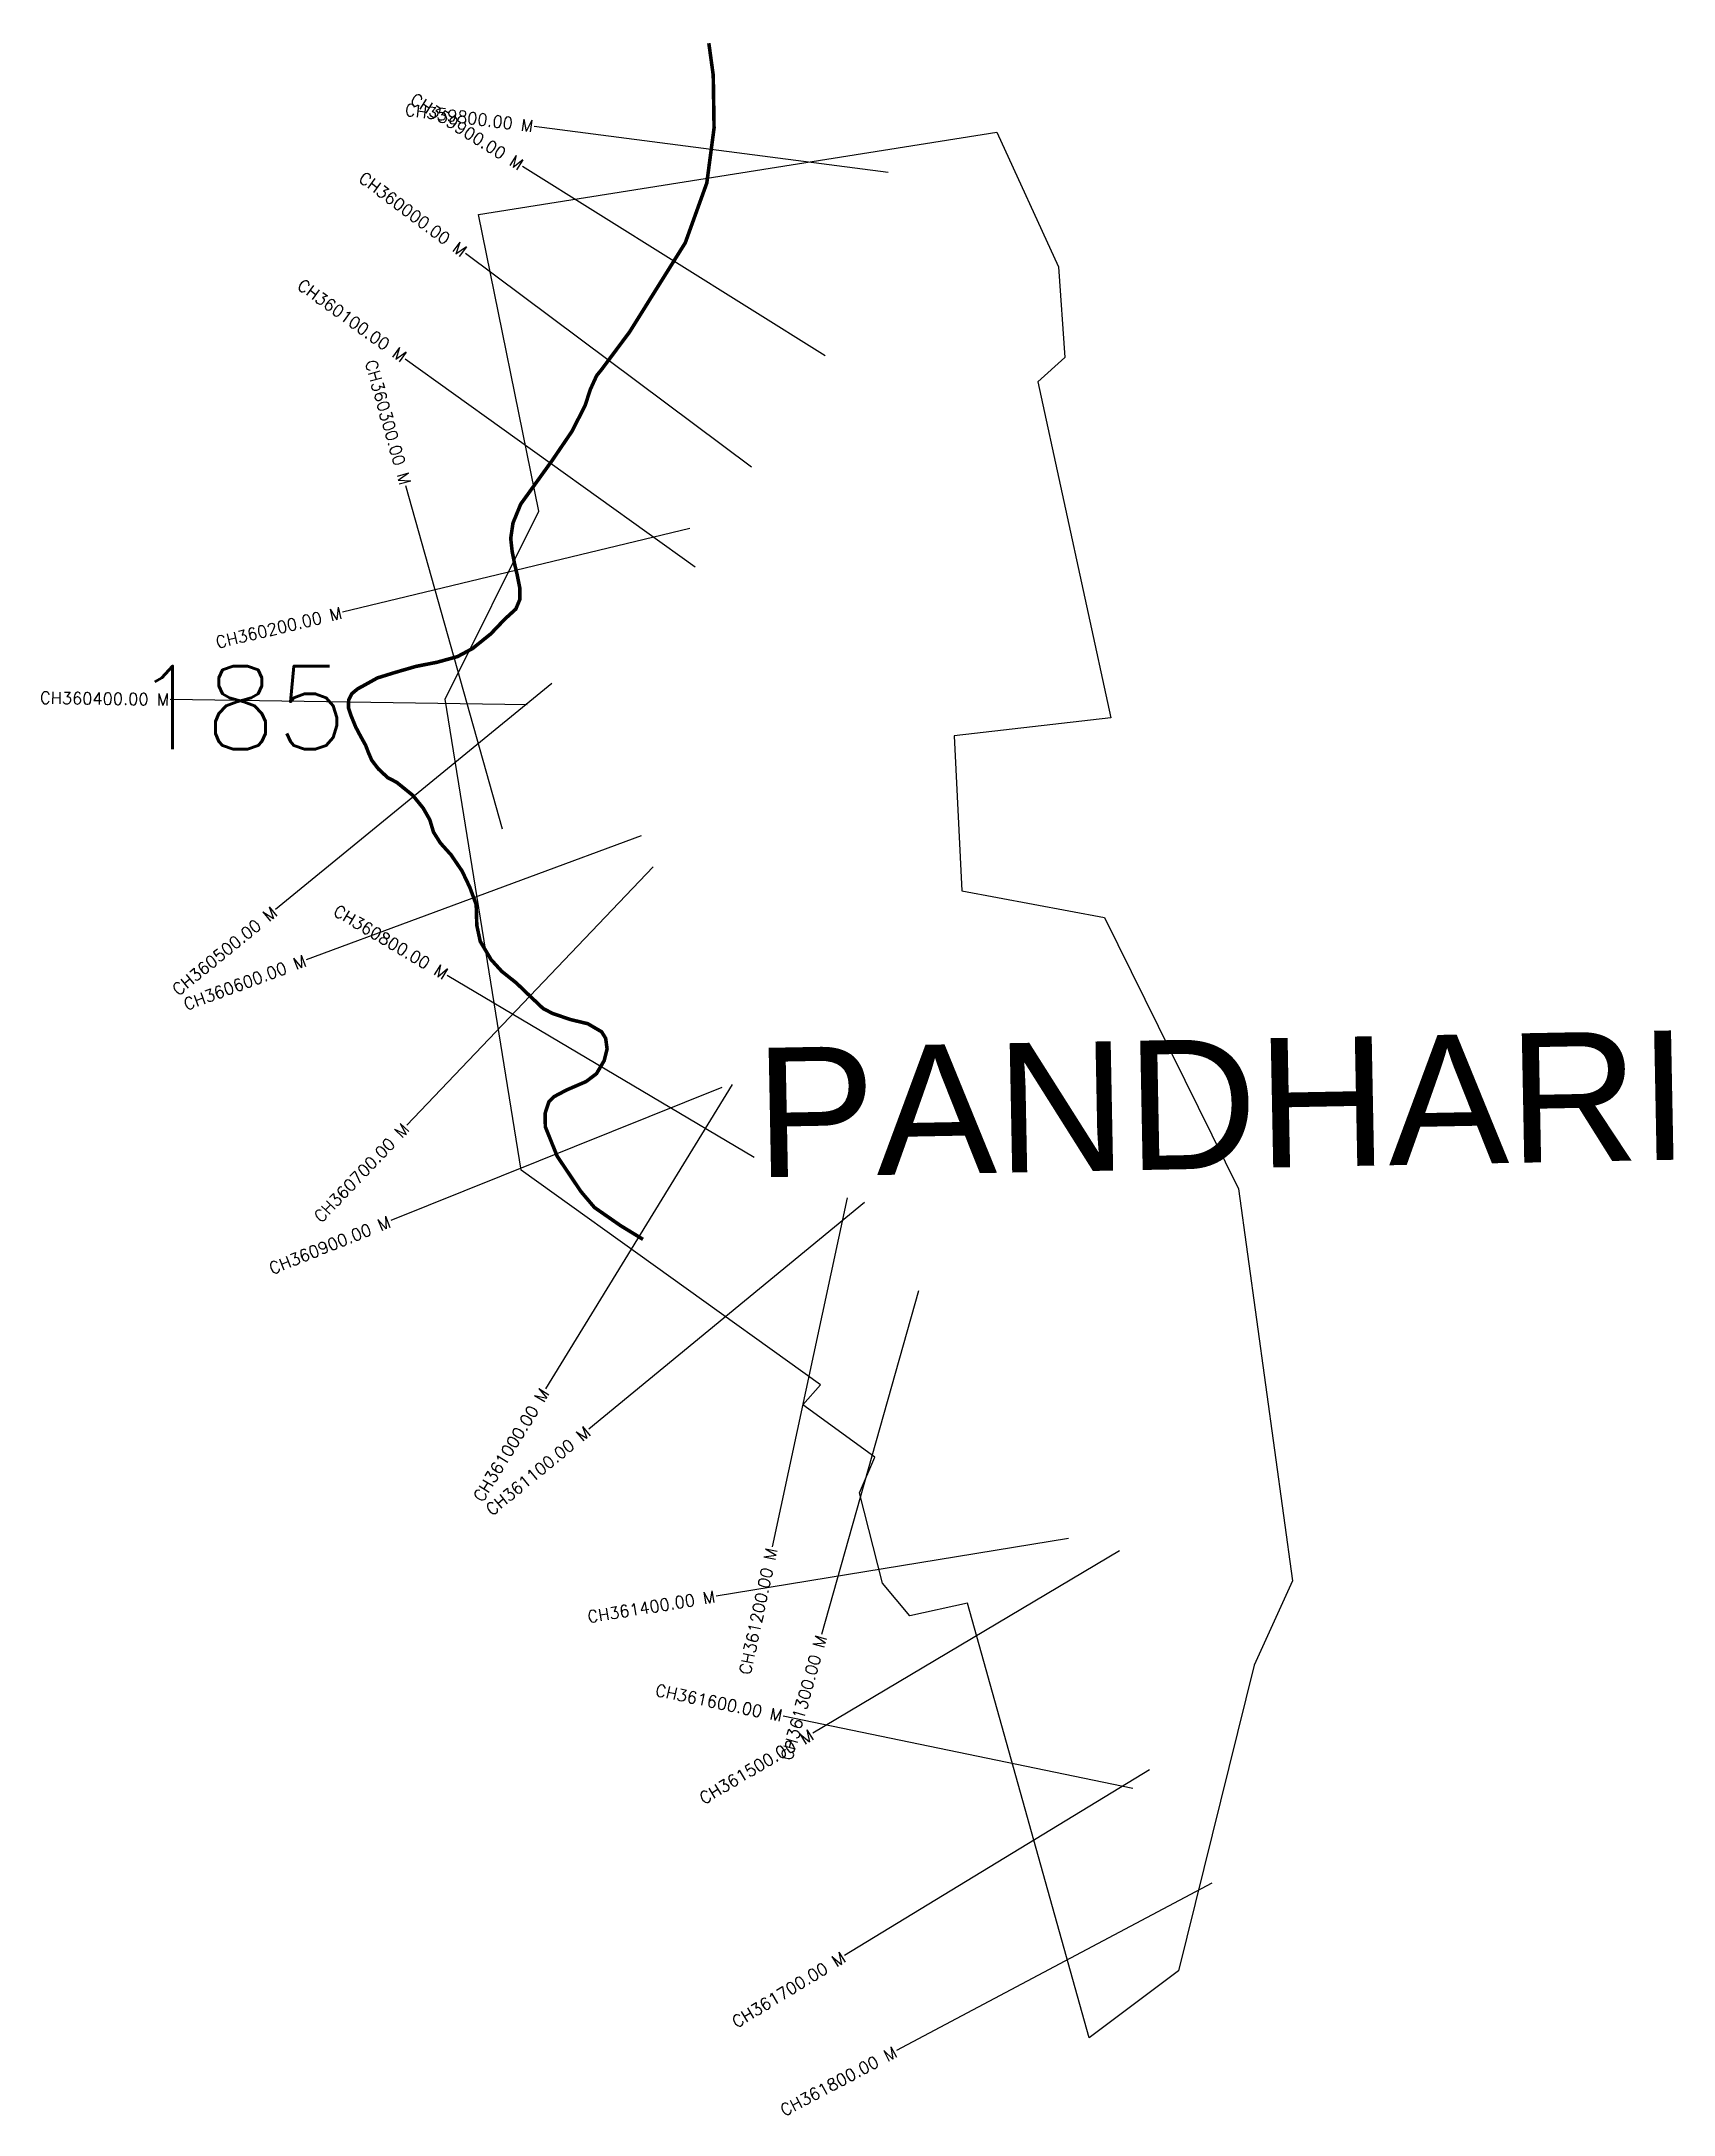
# Model space of a CAD drawing. Header units: metres. Extents: x 297059 to 298430, y 1972164 to 1973907.
import ezdxf
from ezdxf.enums import TextEntityAlignment as Align

# ---------------------------------------------------------------- set-up
doc = ezdxf.new("R2010")
doc.units = ezdxf.units.M
doc.header["$MEASUREMENT"] = 0
for name, color, linetype in [('CS', 134, 'Continuous'), ('CSMark', 6, 'Continuous'), ('NATURALLY PROTECTED', 3, 'Continuous'), ('VILLAGE NAME', 250, 'Continuous')]:
    doc.layers.add(name, color=color, linetype=linetype)
doc.styles.get("Standard").update_dxf_attribs({"font": 'simplex.shx'})

msp = doc.modelspace()

# ---------------------------------------------------------------- linework, layer by layer
at = {"color": 6, "flags": 128}
for points in [[(297918.8, 1973641), (297896, 1973620.6), (297957.4, 1973338), (297825.6, 1973323), (297832.2, 1973192.5), (297951.9, 1973170.3), (298064.5, 1972942.1), (298110.1, 1972612.6), (298077.7, 1972541.6), (298014.1, 1972284.6), (297939, 1972228.5), (297836.8, 1972593.7), (297788.5, 1972583.1), (297765.4, 1972610.7), (297746, 1972686.6), (297758.9, 1972716.4), (297698.5, 1972760.6), (297713.4, 1972777.3), (297461.8, 1972957.8), (297397.8, 1973353.8), (297476.6, 1973511.7), (297426, 1973761.1), (297861.6, 1973830.4), (297913.4, 1973717.1)], [(297913.4, 1973717.1), (297918.8, 1973641)]]:
    msp.add_lwpolyline(points, dxfattribs=at)
at = {"layer": 'CS'}
for p, q in [((297770.3, 1973796.5), (297472.8, 1973835.3)), ((297717.3, 1973642.5), (297463, 1973801.6)), ((297655.3, 1973548.9), (297414.9, 1973728.3)), ((297608, 1973464.6), (297364.4, 1973639.7)), ((297446.1, 1973244.4), (297364.9, 1973533.2)), ((297603.4, 1973497.1), (297311.7, 1973426.8)), ((297487.5, 1973366.9), (297255.3, 1973177)), ((297466.8, 1973348.9), (297166.8, 1973353.4)), ((297562.5, 1973238.9), (297281.2, 1973134.6)), ((297572.6, 1973212.8), (297365.7, 1972995.6)), ((297657.7, 1972968.4), (297399.6, 1973121.3)), ((297630.5, 1973027.4), (297352.2, 1972915.4)), ((297639, 1973029.7), (297482.3, 1972773.9)), ((297750.4, 1972930.6), (297518.6, 1972740.1)), ((297735.7, 1972934.4), (297672.6, 1972641.1)), ((297795.8, 1972856.3), (297714.3, 1972567.5)), ((297921.7, 1972648), (297625.6, 1972599.6)), ((297964.6, 1972637.9), (297706.8, 1972484.6)), ((297975.8, 1972438.1), (297682, 1972498.8)), ((297989.7, 1972453.7), (297733.6, 1972297.5)), ((298042.3, 1972358.3), (297777.3, 1972217.7))]:
    msp.add_line(p, q, dxfattribs=at)
at = {"layer": 'NATURALLY PROTECTED', "const_width": 3, "flags": 128}
msp.add_lwpolyline([(297619.5, 1973905.2), (297623.2, 1973878.3), (297623.9, 1973833.9), (297617.8, 1973787.7), (297599.7, 1973737.4), (297552.8, 1973662.3), (297529.4, 1973630.9), (297525.2, 1973625.7), (297519.9, 1973614.1), (297515.6, 1973600.8), (297504.6, 1973579.1), (297487.9, 1973554.5), (297461.4, 1973517.7), (297454.9, 1973501.8), (297453, 1973488.8), (297454.2, 1973478), (297456.2, 1973467.8), (297458.3, 1973458.9), (297460.6, 1973447.4), (297460.6, 1973437.4), (297457.3, 1973429.5), (297448.2, 1973421.2), (297436.2, 1973408.6), (297420.9, 1973396.3), (297408.2, 1973389.5), (297391.2, 1973384.8), (297373.4, 1973381.3), (297355.8, 1973376.2), (297341, 1973371.6), (297330.4, 1973365.7), (297324.5, 1973362.5), (297319.4, 1973358.3), (297316.8, 1973353), (297316.7, 1973346.2), (297318.9, 1973339.7), (297322.8, 1973330.2), (297326.3, 1973323.6), (297331.1, 1973314.9), (297333.4, 1973308.9), (297336.2, 1973302.4), (297341.8, 1973295.1), (297349.7, 1973287.7), (297357.1, 1973283.9), (297370.7, 1973272.9), (297379.4, 1973262.2), (297385, 1973252.4), (297388.1, 1973242), (297393.9, 1973232.8), (297402.9, 1973222.8), (297412.1, 1973209.3), (297418.7, 1973195.4), (297424, 1973181), (297424.5, 1973163.6), (297427.4, 1973150.1), (297436.5, 1973134.8), (297445.5, 1973124.9), (297457.8, 1973115.1), (297466.2, 1973107), (297480.3, 1973093.6), (297488.3, 1973089.5), (297503.2, 1973084.4), (297517.8, 1973080.9), (297529.4, 1973074.1), (297532.8, 1973068.6), (297534, 1973059.6), (297531.5, 1973049.8), (297525.1, 1973038.9), (297516.4, 1973032.3), (297500, 1973025.2), (297489.4, 1973019.6), (297485.1, 1973015.4), (297481.9, 1973005.5), (297482.1, 1972994.2), (297492, 1972969.6), (297512.1, 1972939.7), (297523.4, 1972926.4), (297545.4, 1972911.1), (297564.2, 1972899.6)], dxfattribs=at)

# ---------------------------------------------------------------- texts
at = {"insert": (297135.8, 1973381.6), "char_height": 70, "attachment_point": 1}
msp.add_mtext_dynamic_manual_height_columns('185', width=95.172, gutter_width=1, heights=[0], dxfattribs=at)
at = {"layer": 'CSMark'}
for s, rotation, p in [('CH359900.00 M', 327.9795, (297462.1, 1973802.1)), ('CH359800.00 M', 352.5631, (297471.8, 1973835.4)), ('CH360000.00 M', 323.273, (297414.1, 1973728.9)), ('CH360100.00 M', 324.2835, (297363.6, 1973640.3)), ('CH360300.00 M', 285.7157, (297364.6, 1973534.1)), ('CH360200.00 M', 13.5463, (297310.8, 1973426.6)), ('CH360400.00 M', 359.1536, (297165.8, 1973353.4)), ('CH360500.00 M', 39.2767, (297254.5, 1973176.4)), ('CH360800.00 M', 329.363, (297398.7, 1973121.8)), ('CH360600.00 M', 20.3395, (297280.3, 1973134.3)), ('CH360700.00 M', 46.3898, (297365, 1972994.9)), ('CH360900.00 M', 21.9268, (297351.2, 1972915)), ('CH361000.00 M', 58.512, (297481.8, 1972773.1)), ('CH361100.00 M', 39.4179, (297517.8, 1972739.5)), ('CH361200.00 M', 77.8623, (297672.4, 1972640.1)), ('CH361400.00 M', 9.2884, (297624.6, 1972599.5)), ('CH361300.00 M', 74.2349, (297714, 1972566.6)), ('CH361600.00 M', 348.3196, (297681, 1972499)), ('CH361500.00 M', 30.7491, (297706, 1972484)), ('CH361700.00 M', 31.3913, (297732.8, 1972297)), ('CH361800.00 M', 27.9289, (297776.4, 1972217.3))]:
    msp.add_text(s, height=10, rotation=rotation, dxfattribs=at).set_placement(p, align=Align.MIDDLE_RIGHT)
at = {"layer": 'VILLAGE NAME', "insert": (297657.3, 1973060.4), "char_height": 108.748, "attachment_point": 1, "rotation": 1.1028}
msp.add_mtext_dynamic_manual_height_columns('{\\fArial|b0|i0|c0|p34;PANDHARI}', width=1571.314, gutter_width=543.7, heights=[0], dxfattribs=at)

doc.saveas('drawing.dxf')
